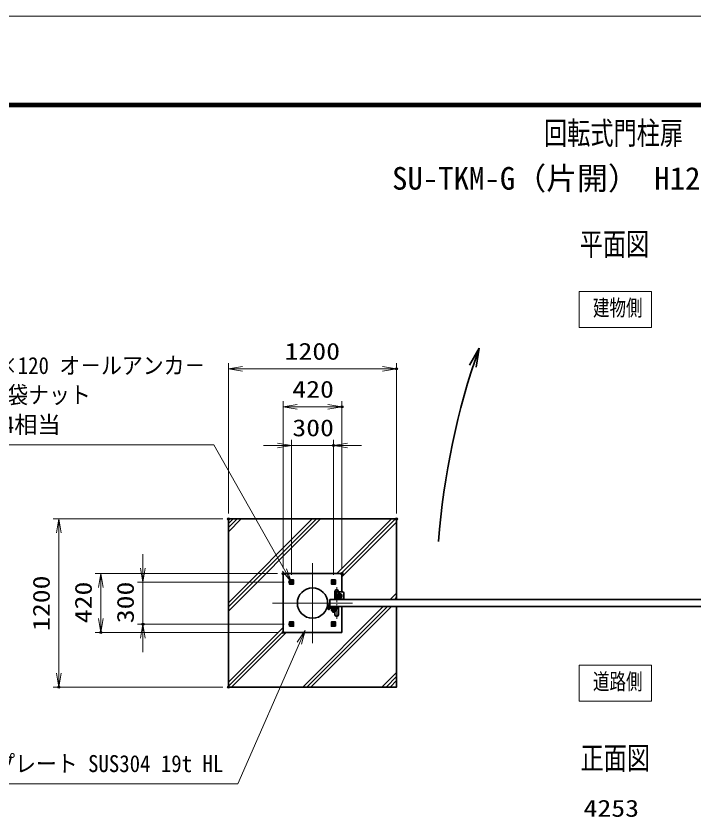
# Model space of a CAD drawing. Units: millimetres at full size. Extents: x -11880 to 11880, y -8400 to 8400.
# Drawn here: x -1381 to 3457, y 2671 to 8400 of the extents above; entities that cross this region are included whole.
import ezdxf
from ezdxf.enums import TextEntityAlignment as Align

# ---------------------------------------------------------------- set-up
doc = ezdxf.new("R2010")
doc.units = ezdxf.units.MM
doc.header["$LTSCALE"] = 30
doc.header["$PDMODE"] = 32
doc.header["$PDSIZE"] = 15
for name, pattern in [('DASHED', [7.5, 6, -1.5]), ('USER1', [18, 12, -1.5, 3, -1.5]), ('USER2', [9, 6, -0.75, 1.5, -0.75])]:
    doc.linetypes.add(name, pattern=pattern)
for name, color, linetype, lineweight in [('0-0_D-TTL', 7, 'Continuous', 18), ('0-1_外形線', 7, 'Continuous', 35), ('0-2_軸線', 200, 'USER1', 15), ('0-3_細線', 2, 'Continuous', 35), ('0-4_寸法線', 4, 'Continuous', 18), ('0-5_0', 7, 'Continuous', 18), ('0-7_隠れ線', 140, 'DASHED', 18), ('0-D_ハッチング', 253, 'Continuous', 13), ('0-E_AM_0N', 7, 'Continuous', 50), ('0-F_AM_4N', 4, 'Continuous', 25), ('1-0_AM_7N', 6, 'USER2', 18)]:
    doc.layers.add(name, color=color, linetype=linetype, lineweight=lineweight)
for name, color, linetype in [('0-6_Defpoints', 7, 'Continuous'), ('0-9_文字3', 254, 'Continuous'), ('0-C_文字', 254, 'Continuous')]:
    doc.layers.add(name, color=color, linetype=linetype)
doc.styles.add('ＭＳ ゴシック', font='')
doc.styles.get('ＭＳ ゴシック').set_extended_font_data('MS Gothic')

# ---------------------------------------------------------------- blocks, each defined once
blk = doc.blocks.new('A$C4093506B')
at = {"layer": '0-1_外形線'}
for p, q in [((-373.3, 0), (376.7, 0)), ((-373.3, -1755), (-373.3, 0)), ((376.7, -1755), (376.7, 0))]:
    blk.add_line(p, q, dxfattribs=at)
blk.add_arc((1.7, -1755), 375, 180, 0, dxfattribs=at)
at = {"layer": '0-2_軸線', "linetype": 'USER2'}
blk.add_line((1.7, 532.5), (1.7, -2662.5), dxfattribs=at)
blk = doc.blocks.new('A$C031A601E')
at = {"layer": '0-1_外形線'}
for p, q in [((-914.7, 739.2), (-914.7, -610.8)), ((-614.7, -910.8), (585.3, -910.8))]:
    blk.add_line(p, q, dxfattribs=at)
blk.add_lwpolyline([(885.3, -610.8), (885.3, 739.2), (-914.7, 739.2)], dxfattribs=at)
for centre, start, end in [((-614.7, -610.8), 180, 270), ((585.3, -610.8), 270, 0)]:
    blk.add_arc(centre, 300, start, end, dxfattribs=at)
at = {"layer": '0-2_軸線'}
for q in [(-14.7, 645.4), (-670.9, -10.8), (641.6, -10.8), (-14.7, -667.1)]:
    blk.add_line((-14.7, -10.8), q, dxfattribs=at)
at = {"layer": '0-3_細線'}
blk.add_circle((-14.7, -10.8), 525, dxfattribs=at)
at = {"layer": '0-7_隠れ線', "linetype": 'Continuous'}
blk.add_line((-914.7, 589.2), (885.3, 589.2), dxfattribs=at)
at = {"layer": '0-7_隠れ線'}
for radius in [420, 315, 285]:
    blk.add_circle((-14.7, -10.8), radius, dxfattribs=at)
blk = doc.blocks.new('_Open')
at = {"layer": '0-5_0', "color": 4}
blk.add_line((-30, 5), (0, 0), dxfattribs=at)
blk.add_lwpolyline([(-30, -5), (0, 0), (-30, 0)], dxfattribs=at)
blk = doc.blocks.new('davdavdavav')
at = {"layer": '0-2_軸線'}
for p, q in [((0, 0), (-269.5, 0)), ((0, 0), (0, 269.5)), ((0, 0), (0, -269.5)), ((0, 0), (269.5, 0)), ((1050.1, -330), (1050.1, 266.4)), ((1050.1, -330), (453.7, -330)), ((1050.1, -330), (1050.1, -926.4)), ((1050.1, -330), (1646.5, -330))]:
    blk.add_line(p, q, dxfattribs=at)
at = {"layer": '0-3_細線'}
for p, q in [((-486.2, 0), (-270, 0)), ((-451.9, 90), (-270, 90)), ((-270, 90), (-270, 900)), ((-90, 900), (-270, 900)), ((-180, 0), (-180, 900)), ((-90, 900), (-90, 155.9)), ((1800.1, 180), (0, 180)), ((155.9, 90), (1800.1, 90)), ((300.1, 450), (300.1, 330)), ((300.1, 330), (1800.1, 330)), ((630.1, -330), (630.1, 0)), ((630.1, 0), (1470.1, 0)), ((675.1, 330), (675.1, 180)), ((675.1, 180), (1425.1, 180)), ((870.1, 0), (870.1, 180)), ((1230.1, 0), (1230.1, 180)), ((1425.1, 180), (1425.1, 330)), ((1470.1, 0), (1470.1, -330)), ((1800.1, 330), (1800.1, 450)), ((1800.1, 180), (1950, 143)), ((1926.7, 56.1), (1800.1, 90)), ((1950, 143), (1926.7, 56.1)), ((848.9, -150), (1251.3, -150))]:
    blk.add_line(p, q, dxfattribs=at)
blk.add_circle((0, 0), 180, dxfattribs=at)
blk.add_circle((0, 0), 180, dxfattribs=at)
for centre, radius, start, end in [((-270, 90), 90, 270, 0), ((1050.1, -330), 420, 180, 0), ((1050.1, -330), 270, 138.18969, 41.81031)]:
    blk.add_arc(centre, radius, start, end, dxfattribs=at)
blk = doc.blocks.new('U312')
at = {"layer": '0-E_AM_0N'}
blk.add_lwpolyline([(22690169.4, 81986922.5), (22690439.4, 81986766.6), (22690709.4, 81986922.5), (22690709.4, 81987234.3), (22690439.4, 81987390.2), (22690169.4, 81987234.3)], close=True, dxfattribs=at)
for radius in [270, 151.6]:
    blk.add_circle((22690439.4, 81987078.4), radius, dxfattribs=at)
at = {"layer": '0-F_AM_4N'}
blk.add_arc((22690439.4, 81987078.4), 180, 260, 170, dxfattribs=at)
at = {"layer": '1-0_AM_7N'}
for p, q in [((22690096.5, 81987078.4), (22690782.4, 81987078.4)), ((22690439.4, 81987421.4), (22690439.4, 81986735.5))]:
    blk.add_line(p, q, dxfattribs=at)
blk = doc.blocks.new('U313')
at = {"layer": '0-E_AM_0N'}
blk.add_lwpolyline([(22681709.4, 81986922.5), (22681439.4, 81986766.6), (22681169.4, 81986922.5), (22681169.4, 81987234.3), (22681439.4, 81987390.2), (22681709.4, 81987234.3)], close=True, dxfattribs=at)
for radius in [270, 151.6]:
    blk.add_circle((22681439.4, 81987078.4), radius, dxfattribs=at)
at = {"layer": '0-F_AM_4N'}
blk.add_arc((22681439.4, 81987078.4), 180, 10, 280, dxfattribs=at)
at = {"layer": '1-0_AM_7N'}
for p, q in [((22681782.4, 81987078.4), (22681096.5, 81987078.4)), ((22681439.4, 81987421.4), (22681439.4, 81986735.5))]:
    blk.add_line(p, q, dxfattribs=at)
blk = doc.blocks.new('U314')
at = {"layer": '0-E_AM_0N'}
blk.add_lwpolyline([(22681709.4, 81978234.3), (22681439.4, 81978390.2), (22681169.4, 81978234.3), (22681169.4, 81977922.5), (22681439.4, 81977766.6), (22681709.4, 81977922.5)], close=True, dxfattribs=at)
for radius in [270, 151.6]:
    blk.add_circle((22681439.4, 81978078.4), radius, dxfattribs=at)
at = {"layer": '0-F_AM_4N'}
blk.add_arc((22681439.4, 81978078.4), 180, 80, 350, dxfattribs=at)
at = {"layer": '1-0_AM_7N'}
for p, q in [((22681782.4, 81978078.4), (22681096.5, 81978078.4)), ((22681439.4, 81977735.5), (22681439.4, 81978421.4))]:
    blk.add_line(p, q, dxfattribs=at)
blk = doc.blocks.new('S303')
at = {"layer": '0-4_寸法線'}
for points in [[(22605274, 81943909), (22669982.8, 81943909), (22683142, 81973990.3), (22684344.4, 81976738.8)], [(22683600.1, 81973789.9), (22684344.4, 81976738.8), (22682683.9, 81974190.7)]]:
    blk.add_lwpolyline(points, dxfattribs=at)
at = {"layer": '0-4_寸法線', "color": 254, "style": 'ＭＳ ゴシック', "width": 0.9}
blk.add_text('ベースプレート SUS304 19t HL', height=3637, dxfattribs=at).set_placement((22604410, 81945309.6), align=Align.BOTTOM_LEFT)
blk = doc.blocks.new('S304')
at = {"layer": '0-4_寸法線'}
for points in [[(22607679, 82016469.3), (22664842.2, 82016469.3), (22679964.3, 81989690.7), (22681439.4, 81987078.4)], [(22679528.9, 81989444.8), (22681439.4, 81987078.4), (22680399.7, 81989936.5)]]:
    blk.add_lwpolyline(points, dxfattribs=at)
at = {"layer": '0-4_寸法線', "color": 254, "style": 'ＭＳ ゴシック', "width": 0.9}
for s, p in [('4-M12×120 オ－ルアンカ－', (22607247, 82030531.5)), ('4-M12 袋ナット', (22607247, 82024231.5))]:
    blk.add_text(s, height=3637, dxfattribs=at).set_placement(p, align=Align.BOTTOM_LEFT)
at = {"layer": '0-4_寸法線', "color": 254, "style": 'ＭＳ ゴシック'}
blk.add_text('SUS304相当', height=3637, dxfattribs=at).set_placement((22607247, 82017869.9), align=Align.BOTTOM_LEFT)
blk = doc.blocks.new('U315')
at = {"layer": '0-E_AM_0N'}
blk.add_lwpolyline([(22690169.4, 81978234.3), (22690439.4, 81978390.2), (22690709.4, 81978234.3), (22690709.4, 81977922.5), (22690439.4, 81977766.6), (22690169.4, 81977922.5)], close=True, dxfattribs=at)
for radius in [270, 151.6]:
    blk.add_circle((22690439.4, 81978078.4), radius, dxfattribs=at)
at = {"layer": '0-F_AM_4N'}
blk.add_arc((22690439.4, 81978078.4), 180, 190, 100, dxfattribs=at)
at = {"layer": '1-0_AM_7N'}
for p, q in [((22690096.5, 81978078.4), (22690782.4, 81978078.4)), ((22690439.4, 81977735.5), (22690439.4, 81978421.4))]:
    blk.add_line(p, q, dxfattribs=at)

msp = doc.modelspace()

# ---------------------------------------------------------------- linework, layer by layer
at = {"layer": '0-0_D-TTL'}
for points in [[(-11880, -8400), (11880, -8400), (11880, 8400), (-11880, 8400)], [(-11116.29, 7779.43), (11116.29, 7779.43), (11116.29, -7777.71), (-11116.29, -7777.71)], [(-11109.21, 7772.36), (11109.21, 7772.36), (11109.21, -7770.64), (-11109.21, -7770.64)], [(-11102.14, 7765.29), (11102.14, 7765.29), (11102.14, -7763.57), (-11102.14, -7763.57)], [(-11095.07, 7758.21), (11095.07, 7758.21), (11095.07, -7756.5), (-11095.07, -7756.5)], [(-11088, 7751.14), (11088, 7751.14), (11088, -7749.43), (-11088, -7749.43)]]:
    msp.add_lwpolyline(points, close=True, dxfattribs=at)
at = {"layer": '0-1_外形線'}
for p, q in [((525.04, 4421.26), (945.04, 4421.26)), ((525.04, 4001.26), (525.04, 4421.26)), ((945.04, 4421.26), (945.04, 4291.26)), ((945.04, 4186.26), (945.04, 4001.26)), ((945.04, 4001.26), (525.04, 4001.26))]:
    msp.add_line(p, q, dxfattribs=at)
for points in [[(135.04, 4811.26), (1335.04, 4811.26), (1335.04, 4236.26)], [(1335.04, 4186.26), (1335.04, 3611.26), (135.04, 3611.26), (135.04, 4811.26)]]:
    msp.add_lwpolyline(points, dxfattribs=at)
for points in [[(570.04, 4376.26), (600.04, 4376.26), (600.04, 4346.26), (570.04, 4346.26)], [(900.04, 4376.26), (870.04, 4376.26), (870.04, 4346.26), (900.04, 4346.26)], [(858.04, 4236.26), (4858.04, 4236.26), (4858.04, 4186.26), (858.04, 4186.26)], [(570.04, 4046.26), (600.04, 4046.26), (600.04, 4076.26), (570.04, 4076.26)], [(900.04, 4046.26), (870.04, 4046.26), (870.04, 4076.26), (900.04, 4076.26)]]:
    msp.add_lwpolyline(points, close=True, dxfattribs=at)
for centre, radius in [((735.04, 4211.26), 108.15), ((928.04, 4261.26), 12.5)]:
    msp.add_circle(centre, radius, dxfattribs=at)
at = {"layer": '0-2_軸線'}
for p, q in [((735.04, 4211.26), (735.04, 4496.67)), ((928.04, 4261.26), (914.29, 4261.26)), ((928.04, 4261.26), (928.04, 4275.01)), ((928.04, 4261.26), (941.79, 4261.26)), ((928.04, 4261.26), (928.04, 4247.51)), ((735.04, 4211.26), (449.64, 4211.26)), ((735.04, 4211.26), (1020.44, 4211.26)), ((735.04, 4211.26), (735.04, 3925.86))]:
    msp.add_line(p, q, dxfattribs=at)
at = {"layer": '0-3_細線'}
for q in [(1855.79, 5907.96), (1902.46, 5894.46)]:
    msp.add_line((1923.49, 6029.14), q, dxfattribs=at)
msp.add_arc((7072.08, 4225.73), 5455.3, 160.69606, 175.52715, dxfattribs=at)
at = {"layer": '0-4_寸法線'}
for p, q in [((135.04, 4851.26), (135.04, 5922.2)), ((1335.04, 4851.26), (1335.04, 5922.2)), ((135.04, 5882.2), (1335.04, 5882.2)), ((525.04, 4461.26), (525.04, 5651.26)), ((945.04, 4461.26), (945.04, 5651.26)), ((525.04, 5611.26), (945.04, 5611.26)), ((485.04, 5336.35), (385.04, 5336.35)), ((585.04, 4412.69), (585.04, 5376.35)), ((585.04, 5336.35), (885.04, 5336.35)), ((885.04, 4412.69), (885.04, 5376.35)), ((985.04, 5336.35), (1085.04, 5336.35)), ((95.04, 4811.26), (-1115.01, 4811.26)), ((-1075.01, 4811.26), (-1075.01, 3611.26)), ((-475.01, 4461.26), (-475.01, 4561.26)), ((485.04, 4421.26), (-815.01, 4421.26)), ((-775.01, 4421.26), (-775.01, 4001.26)), ((533.61, 4361.26), (-515.01, 4361.26)), ((-475.01, 4361.26), (-475.01, 4061.26)), ((533.61, 4061.26), (-515.01, 4061.26)), ((485.04, 4001.26), (-815.01, 4001.26)), ((-475.01, 3961.26), (-475.01, 3861.26)), ((95.04, 3611.26), (-1115.01, 3611.26))]:
    msp.add_line(p, q, dxfattribs=at)
for points in [[(2638.63, 6177.04), (3153.9, 6177.04), (3153.9, 6434.11), (2638.63, 6434.11)], [(2638.63, 3510.28), (3153.9, 3510.28), (3153.9, 3767.36), (2638.63, 3767.36)]]:
    msp.add_lwpolyline(points, close=True, dxfattribs=at)
at = {"layer": '0-6_Defpoints'}
for p in [(1335.04, 5882.2), (945.04, 5611.26), (885.04, 5336.35), (135.04, 4811.26), (135.04, 4811.26), (1335.04, 4811.26), (525.04, 4421.26), (525.04, 4421.26), (945.04, 4421.26), (573.61, 4361.26), (585.04, 4372.69), (885.04, 4372.69), (-475.01, 4061.26), (573.61, 4061.26), (-775.01, 4001.26), (525.04, 4001.26), (-1075.01, 3611.26), (135.04, 3611.26)]:
    msp.add_point(p, dxfattribs=at)
at = {"layer": '0-7_隠れ線'}
for centre in [(585.04, 4361.26), (885.04, 4361.26), (585.04, 4061.26), (885.04, 4061.26)]:
    msp.add_circle(centre, 10, dxfattribs=at)
at = {"layer": '0-D_ハッチング'}
for p, q in [((135.04, 4778.24), (168.06, 4811.26)), ((135.04, 4212.56), (733.74, 4811.26)), ((135.04, 4749.24), (197.06, 4811.26)), ((135.04, 4183.56), (762.74, 4811.26)), ((135.04, 4720.24), (226.06, 4811.26)), ((135.04, 4154.56), (791.74, 4811.26)), ((909.43, 4421.26), (1299.43, 4811.26)), ((938.43, 4421.26), (1328.43, 4811.26)), ((945.04, 4398.87), (1335.04, 4788.87)), ((1290.12, 4236.26), (1335.04, 4281.19)), ((1319.12, 4236.26), (1335.04, 4252.19)), ((665.12, 3611.26), (1240.12, 4186.26)), ((694.12, 3611.26), (1269.12, 4186.26)), ((723.12, 3611.26), (1298.12, 4186.26)), ((135.04, 3646.87), (525.04, 4036.87)), ((135.04, 3617.87), (525.04, 4007.87)), ((157.43, 3611.26), (547.43, 4001.26)), ((1230.8, 3611.26), (1335.04, 3715.5)), ((1259.8, 3611.26), (1335.04, 3686.5)), ((1288.8, 3611.26), (1335.04, 3657.5))]:
    msp.add_line(p, q, dxfattribs=at)

# ---------------------------------------------------------------- block references
at = {"layer": '0-1_外形線', "yscale": 0.03333333, "rotation": 180}
for name, p, xscale in [('A$C4093506B', (907.98, 4236.26), -0.03333333), ('A$C031A601E', (927.55, 4260.9), 0.03333333)]:
    msp.add_blockref(name, p, dxfattribs=dict(at, xscale=xscale))
at = {"layer": '0-1_外形線', "xscale": 0.03333333, "yscale": 0.03333333}
for name, p in [('davdavdavav', (851.73, 4171.26)), ('A$C4093506B', (907.98, 4186.26))]:
    msp.add_blockref(name, p, dxfattribs=at)
at = {"layer": '0-4_寸法線'}
for name, p, xscale, yscale in [('S304', (-755462.94, -2728541.35), 0.03333333, 0.03333333), ('_Open', (1335.04, 5882.2), 3.333333, 3.333333), ('_Open', (945.04, 5611.26), 3.333333, 3.333333), ('_Open', (585.04, 5336.35), 3.333333, 3.333333), ('S303', (-755462.94, -2728541.35), 0.03333333, 0.03333333)]:
    msp.add_blockref(name, p, dxfattribs=dict(at, xscale=xscale, yscale=yscale))
at = {"layer": '0-4_寸法線', "xscale": 3.333333, "yscale": 3.333333}
for p, rotation in [((135.04, 5882.2), 180), ((525.04, 5611.26), 180), ((885.04, 5336.35), 180), ((-1075.01, 4811.26), 90), ((-775.01, 4421.26), 90), ((-475.01, 4361.26), 270), ((-775.01, 4001.26), 270), ((-475.01, 4061.26), 90), ((-1075.01, 3611.26), 270)]:
    msp.add_blockref('_Open', p, dxfattribs=dict(at, rotation=rotation))
at = {"layer": '0-E_AM_0N', "xscale": 0.03333333, "yscale": 0.03333333}
for name in ['U313', 'U312', 'U314', 'U315']:
    msp.add_blockref(name, (-755462.94, -2728541.35), dxfattribs=at)

# ---------------------------------------------------------------- texts
at = {"layer": '0-1_外形線', "style": 'ＭＳ ゴシック', "width": 0.75}
for s, p in [('建物側', (2736.22, 6225.75)), ('道路側', (2736.22, 3559))]:
    msp.add_text(s, height=115.5, dxfattribs=at).set_placement(p, align=Align.BOTTOM_LEFT)
at = {"layer": '0-4_寸法線', "color": 254, "style": 'ＭＳ ゴシック', "width": 1.2}
for s, p in [('1200', (535.84, 5910.88)), ('420', (591.04, 5639.95)), ('300', (591.04, 5365.03)), ('4253', (2669.54, 2649.89))]:
    msp.add_text(s, height=121.2, dxfattribs=at).set_placement(p, align=Align.BOTTOM_LEFT)
for s, p in [('1200', (-1103.7, 4012.06)), ('420', (-803.7, 4067.26)), ('300', (-503.7, 4067.26))]:
    msp.add_text(s, height=121.2, rotation=90, dxfattribs=at).set_placement(p, align=Align.BOTTOM_LEFT)
at = {"layer": '0-9_文字3', "style": 'ＭＳ ゴシック', "width": 0.75}
msp.add_text('回転式門柱扉', height=161.7, dxfattribs=at).set_placement((2387.2, 7435.58), align=Align.BOTTOM_LEFT)
at = {"layer": '0-9_文字3', "style": 'ＭＳ ゴシック'}
msp.add_text('SU-TKM-G（片開） H1200×W4000', height=161.6, dxfattribs=at).set_placement((1302.78, 7112.62), align=Align.BOTTOM_LEFT)
at = {"layer": '0-C_文字', "style": 'ＭＳ ゴシック', "width": 0.75}
for s, p in [('平面図', (2641.57, 6643.58)), ('正面図', (2647.56, 2975.76))]:
    msp.add_text(s, height=161.7, dxfattribs=at).set_placement(p, align=Align.BOTTOM_LEFT)

doc.saveas('drawing.dxf')
